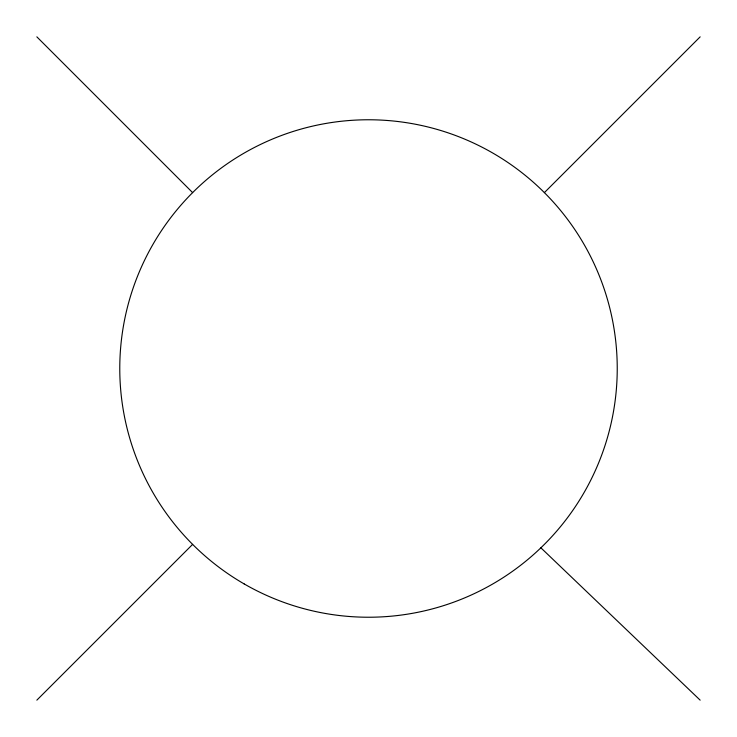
<?xml version="1.0" encoding="UTF-8"?>
<svg xmlns="http://www.w3.org/2000/svg" width="737" height="737" viewBox="0 0 737 737"><rect width="100%" height="100%" fill="white"/><g stroke="black" fill="none" stroke-linecap="round" stroke-linejoin="round"><path stroke-width="1.11" d="M36.85 700.15L192.615 544.385M544.385 192.615L700.15 36.85M540.884 547.812L700.15 700.15M36.85 36.85L192.615 192.615M244.131 583.907A248.738 248.738 0 0 0 617.237 368.5A248.738 248.738 0 0 0 244.131 153.093A248.738 248.738 0 0 0 244.131 583.907"/></g></svg>
